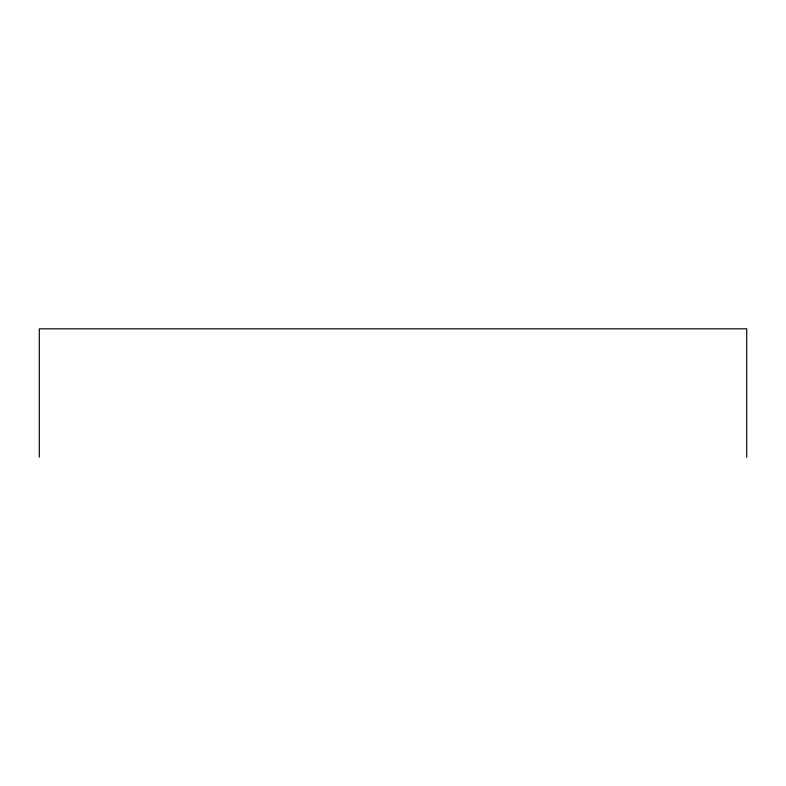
<?xml version="1.0" encoding="UTF-8"?>
<svg xmlns="http://www.w3.org/2000/svg" width="786" height="786" viewBox="0 0 786 786"><rect width="100%" height="100%" fill="white"/><g stroke="black" fill="none" stroke-linecap="round" stroke-linejoin="round"><path stroke-width="1.18" d="M746.7 457.177L746.7 328.823L39.3 328.823L39.3 457.177"/></g></svg>
